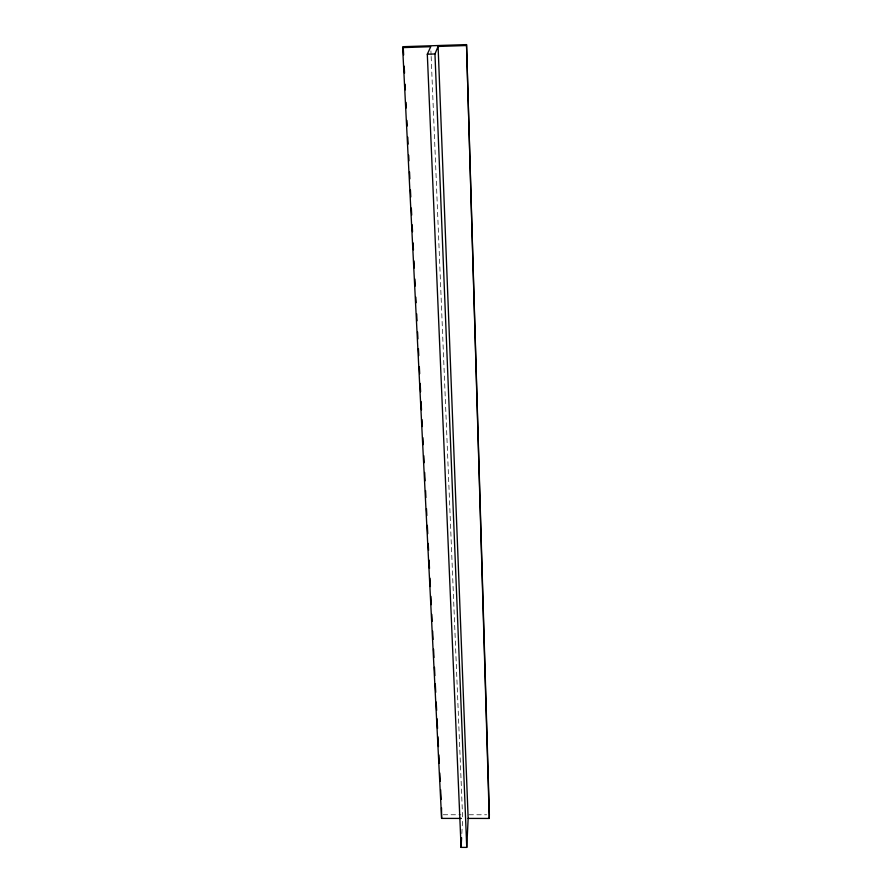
<?xml version="1.0" encoding="UTF-8"?>
<svg xmlns="http://www.w3.org/2000/svg" width="892" height="892" viewBox="0 0 892 892"><rect width="100%" height="100%" fill="white"/><g stroke="black" fill="none" stroke-linecap="round" stroke-linejoin="round"><path stroke-width="0.67" stroke-dasharray="4.46 3.34" d="M461.833 833.596L462.513 821.175M443.246 814.753L460.874 814.764M469.014 814.764L486.653 814.775M430.914 50.866L431.092 55.036M431.148 56.43L462.602 817.027"/><path stroke-width="1.34" d="M402.638 47.622L430.747 46.696L427.313 54.211L461.086 847.389L466.75 847.4L468.155 818.421L489.262 818.443L489.362 814.775L466.527 44.6L403.206 46.685L402.638 47.622L441.607 818.399L461.342 818.421M461.086 847.389L461.61 837.733M441.607 818.399L441.529 807.795M489.262 818.443L466.527 44.6M466.75 847.4L434.962 53.966L438.095 46.462L466.282 45.537M427.313 54.211L434.962 53.966M403.206 46.685L403.63 55.025M404.188 66.164L404.544 73.122M405.102 84.249L405.381 89.813M406.016 102.335L406.295 107.899M406.919 120.431L407.209 125.995M407.767 137.123L408.112 144.08M408.67 155.208L408.96 160.783M409.517 171.911L409.863 178.868M410.432 189.996L410.777 196.954M411.335 208.081L411.691 215.039M412.182 224.784L412.528 231.742M413.085 242.869L413.442 249.827M414 260.966L414.345 267.923M414.914 279.051L415.259 286.009M415.817 297.136L416.107 302.7M416.664 313.839L417.01 320.797M417.567 331.924L417.924 338.882M418.415 348.627L418.761 355.573M419.329 366.712L419.675 373.67M420.165 383.404L420.589 391.755M421.08 401.5L421.492 409.841M421.983 419.586L422.34 426.543M422.897 437.671L423.243 444.629M423.812 455.767L424.157 462.714M424.648 472.459L425.071 480.81M425.562 490.544L425.908 497.502M426.476 508.641L426.822 515.598M427.313 525.332L427.736 533.684M428.227 543.418L428.573 550.375M429.063 560.12L429.487 568.472M429.977 578.206L430.39 586.557M430.881 596.302L431.304 604.642M431.795 614.387L432.141 621.345M432.631 631.079L433.055 639.43M433.545 649.175L433.969 657.516M434.46 667.261L434.883 675.612M435.296 683.952L435.72 692.303M436.21 702.049L436.634 710.389M437.047 718.74L437.537 728.485M437.961 736.837L438.451 746.571M438.875 754.922L439.288 763.273M439.778 773.007L440.202 781.359M440.626 789.71L441.116 799.444M438.095 46.462L468.155 818.421"/></g></svg>
